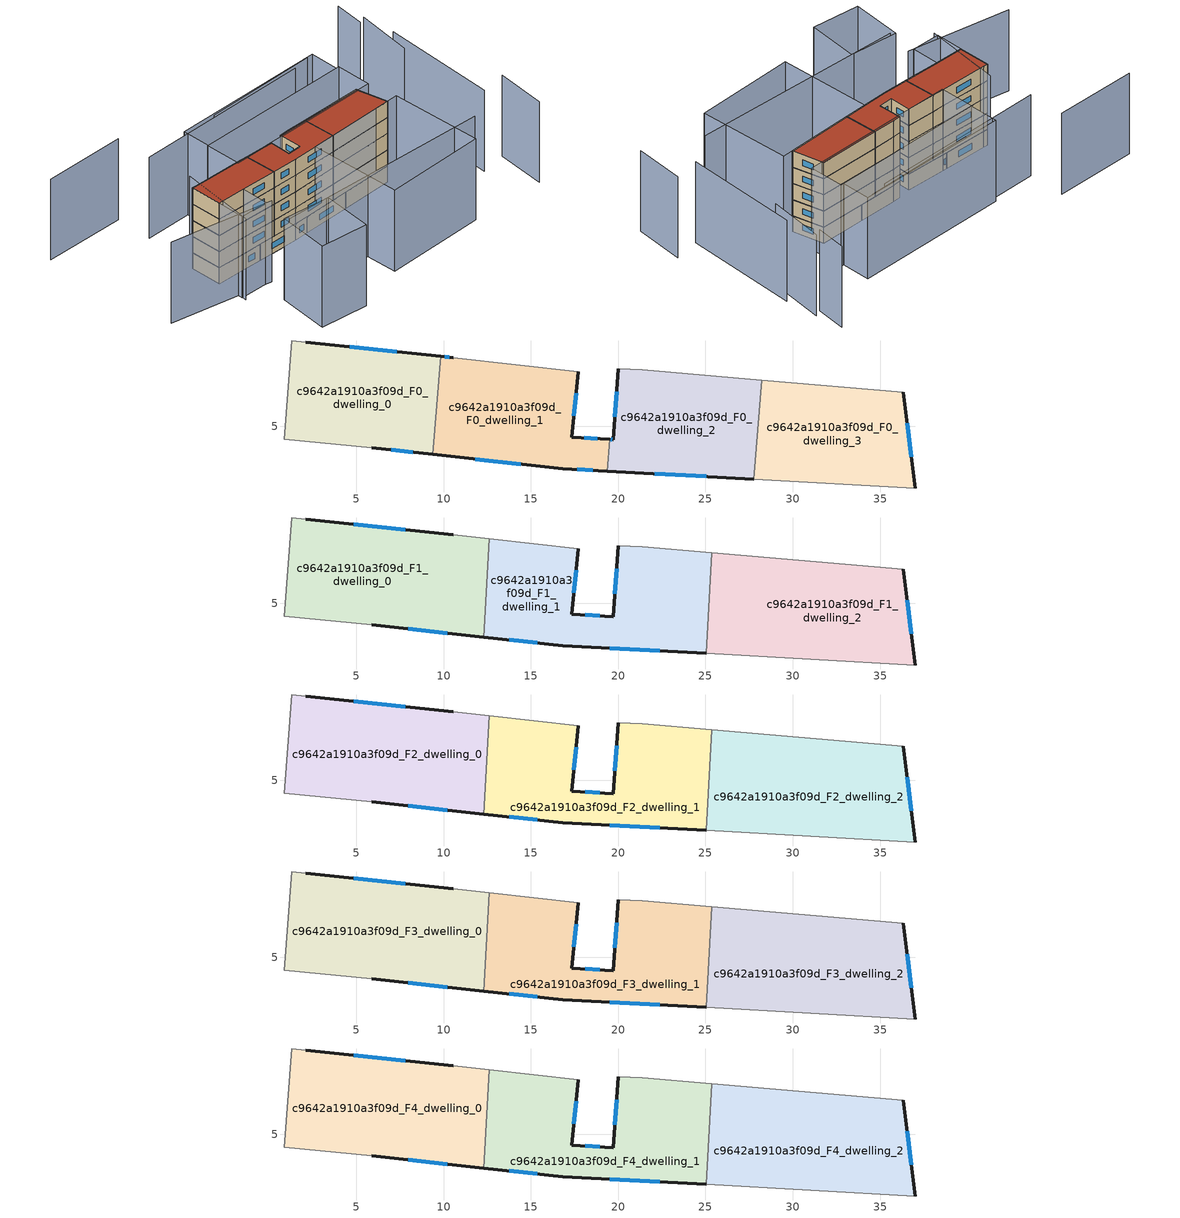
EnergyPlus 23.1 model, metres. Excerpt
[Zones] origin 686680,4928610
c9642a1910a3f09d_F0_dwelling_0
 floor ground (EU_floor_Construction): 9.38,3.39 9.84,9.01 2.11,9.82 1.3,9.89 0.87,4.27 5.87,3.78 z0
 wall outside (EU_wall_Construction): 9.38,3.39 5.87,3.78 / 2.11,9.82 9.84,9.01 z0:3
 wall adiabatic (EU_wall_Construction): 5.87,3.78 0.87,4.27 1.3,9.89 2.11,9.82 z0:3
 wall to c9642a1910a3f09d_F0_dwelling_1 (EU_wall_Construction): 9.84,9.01 9.38,3.39 z0:3
 window (EU_Window_Construction): 8.24,3.52 7.01,3.65 / 4.62,9.55 7.32,9.27 z0.98:2.02
c9642a1910a3f09d_F0_dwelling_1
 floor ground (EU_floor_Construction): 19.37,2.45 19.52,4.26 17.33,4.39 17.72,8.12 10.55,8.93 9.84,9.01 9.38,3.39 16.83,2.58 z0
 wall outside (EU_wall_Construction): 19.37,2.45 16.83,2.58 9.38,3.39 / 9.84,9.01 10.55,8.93 / 17.72,8.12 17.33,4.39 19.52,4.26 z0:3
 wall adiabatic (EU_wall_Construction): 10.55,8.93 17.72,8.12 z0:3
 wall to c9642a1910a3f09d_F0_dwelling_2 (EU_wall_Construction): 19.52,4.26 19.37,2.45 z0:3
 window (EU_Window_Construction): 18.04,4.35 18.81,4.3 / 18.54,2.49 17.66,2.54 / 14.41,2.85 11.8,3.13 / 10.07,8.98 10.32,8.96 / 17.59,6.91 17.46,5.61 z0.98:2.02
c9642a1910a3f09d_F0_dwelling_2
 floor ground (EU_floor_Construction): 27.77,1.98 28.24,7.66 21.38,8.25 19.99,8.3 19.73,4.24 19.52,4.26 19.37,2.45 z0
 wall outside (EU_wall_Construction): 27.77,1.98 19.37,2.45 / 19.52,4.26 19.73,4.24 19.99,8.3 z0:3
 wall adiabatic (EU_wall_Construction): 19.99,8.3 21.38,8.25 28.24,7.66 z0:3
 wall to c9642a1910a3f09d_F0_dwelling_3 (EU_wall_Construction): 28.24,7.66 27.77,1.98 z0:3
 window (EU_Window_Construction): 25.04,2.13 22.1,2.29 / 19.59,4.25 19.66,4.25 / 19.81,5.56 19.91,6.98 z0.98:2.02
c9642a1910a3f09d_F0_dwelling_3
 floor ground (EU_floor_Construction): 37.02,1.47 36.32,6.95 28.24,7.66 27.77,1.98 z0
 wall outside (EU_wall_Construction): 36.32,6.95 37.02,1.47 z0:3
 wall adiabatic (EU_wall_Construction): 28.24,7.66 36.32,6.95 / 37.02,1.47 27.77,1.98 z0:3
 window (EU_Window_Construction): 36.55,5.17 36.79,3.26 z0.98:2.02
c9642a1910a3f09d_F1_dwelling_0
 floor to c9642a1910a3f09d_F0_dwelling_0 (EU_floor_Construction): 9.38,3.39 9.84,9.01 2.11,9.82 1.3,9.89 0.87,4.27 5.87,3.78 z3
 floor to c9642a1910a3f09d_F0_dwelling_1 (EU_floor_Construction): 12.29,3.08 12.6,8.7 10.55,8.93 9.84,9.01 9.38,3.39 z3
 wall outside (EU_wall_Construction): 12.29,3.08 5.87,3.78 / 2.11,9.82 10.55,8.93 z3:6
 wall adiabatic (EU_wall_Construction): 5.87,3.78 0.87,4.27 1.3,9.89 2.11,9.82 / 10.55,8.93 12.6,8.7 z3:6
 wall to c9642a1910a3f09d_F1_dwelling_1 (EU_wall_Construction): 12.6,8.7 12.29,3.08 z3:6
 window (EU_Window_Construction): 10.2,3.3 7.96,3.55 / 4.85,9.53 7.81,9.22 z3.98:5.02
c9642a1910a3f09d_F1_dwelling_1
 floor to c9642a1910a3f09d_F0_dwelling_1 (EU_floor_Construction): 19.37,2.45 19.52,4.26 17.33,4.39 17.72,8.12 12.6,8.7 12.29,3.08 16.83,2.58 z3
 floor to c9642a1910a3f09d_F0_dwelling_2 (EU_floor_Construction): 25.05,2.13 25.37,7.91 21.38,8.25 19.99,8.3 19.73,4.24 19.52,4.26 19.37,2.45 z3
 wall outside (EU_wall_Construction): 25.05,2.13 16.83,2.58 12.29,3.08 / 17.72,8.12 17.33,4.39 19.73,4.24 19.99,8.3 z3:6
 wall adiabatic (EU_wall_Construction): 19.99,8.3 21.38,8.25 25.37,7.91 / 12.6,8.7 17.72,8.12 z3:6
 wall to c9642a1910a3f09d_F1_dwelling_2 (EU_wall_Construction): 25.37,7.91 25.05,2.13 z3:6
 window (EU_Window_Construction): 19.81,5.56 19.91,6.98 / 22.38,2.28 19.5,2.44 / 15.35,2.75 13.77,2.92 / 17.59,6.91 17.46,5.61 / 18.11,4.35 18.95,4.29 z3.98:5.02
c9642a1910a3f09d_F1_dwelling_2
 floor to c9642a1910a3f09d_F0_dwelling_2 (EU_floor_Construction): 27.77,1.98 28.24,7.66 25.37,7.91 25.05,2.13 z3
 floor to c9642a1910a3f09d_F0_dwelling_3 (EU_floor_Construction): 37.02,1.47 36.32,6.95 28.24,7.66 27.77,1.98 z3
 wall outside (EU_wall_Construction): 36.32,6.95 37.02,1.47 z3:6
 wall adiabatic (EU_wall_Construction): 25.37,7.91 36.32,6.95 / 37.02,1.47 25.05,2.13 z3:6
 window (EU_Window_Construction): 36.55,5.17 36.79,3.26 z3.98:5.02
c9642a1910a3f09d_F2_dwelling_0
 floor to c9642a1910a3f09d_F1_dwelling_0 (EU_floor_Construction): 12.29,3.08 12.6,8.7 10.55,8.93 2.11,9.82 1.3,9.89 0.87,4.27 5.87,3.78 z6
 wall outside (EU_wall_Construction): 12.29,3.08 5.87,3.78 / 2.11,9.82 10.55,8.93 z6:9
 wall adiabatic (EU_wall_Construction): 5.87,3.78 0.87,4.27 1.3,9.89 2.11,9.82 / 10.55,8.93 12.6,8.7 z6:9
 wall to c9642a1910a3f09d_F2_dwelling_1 (EU_wall_Construction): 12.6,8.7 12.29,3.08 z6:9
 window (EU_Window_Construction): 10.2,3.3 7.96,3.55 / 4.85,9.53 7.81,9.22 z6.98:8.02
c9642a1910a3f09d_F2_dwelling_1
 floor to c9642a1910a3f09d_F1_dwelling_1 (EU_floor_Construction): 25.05,2.13 25.37,7.91 21.38,8.25 19.99,8.3 19.73,4.24 17.33,4.39 17.72,8.12 12.6,8.7 12.29,3.08 16.83,2.58 z6
 wall outside (EU_wall_Construction): 25.05,2.13 16.83,2.58 12.29,3.08 / 17.72,8.12 17.33,4.39 19.73,4.24 19.99,8.3 z6:9
 wall adiabatic (EU_wall_Construction): 19.99,8.3 21.38,8.25 25.37,7.91 / 12.6,8.7 17.72,8.12 z6:9
 wall to c9642a1910a3f09d_F2_dwelling_2 (EU_wall_Construction): 25.37,7.91 25.05,2.13 z6:9
 window (EU_Window_Construction): 19.81,5.56 19.91,6.98 / 22.38,2.28 19.5,2.44 / 15.35,2.75 13.77,2.92 / 17.59,6.91 17.46,5.61 / 18.11,4.35 18.95,4.29 z6.98:8.02
c9642a1910a3f09d_F2_dwelling_2
 floor to c9642a1910a3f09d_F1_dwelling_2 (EU_floor_Construction): 37.02,1.47 36.32,6.95 25.37,7.91 25.05,2.13 z6
 wall outside (EU_wall_Construction): 36.32,6.95 37.02,1.47 z6:9
 wall adiabatic (EU_wall_Construction): 25.37,7.91 36.32,6.95 / 37.02,1.47 25.05,2.13 z6:9
 window (EU_Window_Construction): 36.55,5.17 36.79,3.26 z6.98:8.02
c9642a1910a3f09d_F3_dwelling_0
 floor to c9642a1910a3f09d_F2_dwelling_0 (EU_floor_Construction): 12.29,3.08 12.6,8.7 10.55,8.93 2.11,9.82 1.3,9.89 0.87,4.27 5.87,3.78 z9
 wall outside (EU_wall_Construction): 12.29,3.08 5.87,3.78 / 2.11,9.82 10.55,8.93 z9:12
 wall adiabatic (EU_wall_Construction): 5.87,3.78 0.87,4.27 1.3,9.89 2.11,9.82 / 10.55,8.93 12.6,8.7 z9:12
 wall to c9642a1910a3f09d_F3_dwelling_1 (EU_wall_Construction): 12.6,8.7 12.29,3.08 z9:12
 window (EU_Window_Construction): 10.2,3.3 7.96,3.55 / 4.85,9.53 7.81,9.22 z9.98:11.02
c9642a1910a3f09d_F3_dwelling_1
 floor to c9642a1910a3f09d_F2_dwelling_1 (EU_floor_Construction): 25.05,2.13 25.37,7.91 21.38,8.25 19.99,8.3 19.73,4.24 17.33,4.39 17.72,8.12 12.6,8.7 12.29,3.08 16.83,2.58 z9
 wall outside (EU_wall_Construction): 25.05,2.13 16.83,2.58 12.29,3.08 / 17.72,8.12 17.33,4.39 19.73,4.24 19.99,8.3 z9:12
 wall adiabatic (EU_wall_Construction): 19.99,8.3 21.38,8.25 25.37,7.91 / 12.6,8.7 17.72,8.12 z9:12
 wall to c9642a1910a3f09d_F3_dwelling_2 (EU_wall_Construction): 25.37,7.91 25.05,2.13 z9:12
 window (EU_Window_Construction): 19.81,5.56 19.91,6.98 / 22.38,2.28 19.5,2.44 / 15.35,2.75 13.77,2.92 / 17.59,6.91 17.46,5.61 / 18.11,4.35 18.95,4.29 z9.98:11.02
c9642a1910a3f09d_F3_dwelling_2
 floor to c9642a1910a3f09d_F2_dwelling_2 (EU_floor_Construction): 37.02,1.47 36.32,6.95 25.37,7.91 25.05,2.13 z9
 wall outside (EU_wall_Construction): 36.32,6.95 37.02,1.47 z9:12
 wall adiabatic (EU_wall_Construction): 25.37,7.91 36.32,6.95 / 37.02,1.47 25.05,2.13 z9:12
 window (EU_Window_Construction): 36.55,5.17 36.79,3.26 z9.98:11.02
c9642a1910a3f09d_F4_dwelling_0
 floor to c9642a1910a3f09d_F3_dwelling_0 (EU_floor_Construction): 12.29,3.08 12.6,8.7 10.55,8.93 2.11,9.82 1.3,9.89 0.87,4.27 5.87,3.78 z12
 wall outside (EU_wall_Construction): 12.29,3.08 5.87,3.78 / 2.11,9.82 10.55,8.93 z12:15
 wall adiabatic (EU_wall_Construction): 5.87,3.78 0.87,4.27 1.3,9.89 2.11,9.82 / 10.55,8.93 12.6,8.7 z12:15
 wall to c9642a1910a3f09d_F4_dwelling_1 (EU_wall_Construction): 12.6,8.7 12.29,3.08 z12:15
 window (EU_Window_Construction): 10.2,3.3 7.96,3.55 / 4.85,9.53 7.81,9.22 z12.98:14.02
 roof outside (EU_roof_Construction): 12.6,8.7 12.29,3.08 5.87,3.78 0.87,4.27 1.3,9.89 2.11,9.82 10.55,8.93 z15
c9642a1910a3f09d_F4_dwelling_1
 floor to c9642a1910a3f09d_F3_dwelling_1 (EU_floor_Construction): 25.05,2.13 25.37,7.91 21.38,8.25 19.99,8.3 19.73,4.24 17.33,4.39 17.72,8.12 12.6,8.7 12.29,3.08 16.83,2.58 z12
 wall outside (EU_wall_Construction): 25.05,2.13 16.83,2.58 12.29,3.08 / 17.72,8.12 17.33,4.39 19.73,4.24 19.99,8.3 z12:15
 wall adiabatic (EU_wall_Construction): 19.99,8.3 21.38,8.25 25.37,7.91 / 12.6,8.7 17.72,8.12 z12:15
 wall to c9642a1910a3f09d_F4_dwelling_2 (EU_wall_Construction): 25.37,7.91 25.05,2.13 z12:15
 window (EU_Window_Construction): 19.81,5.56 19.91,6.98 / 22.38,2.28 19.5,2.44 / 15.35,2.75 13.77,2.92 / 17.59,6.91 17.46,5.61 / 18.11,4.35 18.95,4.29 z12.98:14.02
 roof outside (EU_roof_Construction): 25.37,7.91 25.05,2.13 16.83,2.58 12.29,3.08 12.6,8.7 17.72,8.12 17.33,4.39 19.73,4.24 19.99,8.3 21.38,8.25 z15
c9642a1910a3f09d_F4_dwelling_2
 floor to c9642a1910a3f09d_F3_dwelling_2 (EU_floor_Construction): 37.02,1.47 36.32,6.95 25.37,7.91 25.05,2.13 z12
 wall outside (EU_wall_Construction): 36.32,6.95 37.02,1.47 z12:15
 wall adiabatic (EU_wall_Construction): 25.37,7.91 36.32,6.95 / 37.02,1.47 25.05,2.13 z12:15
 window (EU_Window_Construction): 36.55,5.17 36.79,3.26 z12.98:14.02
 roof outside (EU_roof_Construction): 36.32,6.95 37.02,1.47 25.05,2.13 25.37,7.91 z15
shading: 3.85,26.4 -10.49,27.64 / 48.35,-7.91 51.16,12.08 / 3.34,12.06 0.34,-1.27 / 49.93,17.49 50.96,22.67 / 37.81,17.78 17.67,19.18 / 34.66,17.47 3.15,19.84 / 4.53,-6.4 42.36,-11.02 / -11.4,3.51 6.37,-1.39 / 51.42,-16.08 53.02,-7.54 / 48.96,8.13 51.2,17.89 / 0.87,4.27 5.87,3.78 / 5.87,3.78 5.39,-1.09 / 5.39,-1.09 0.39,-0.59 / 0.39,-0.59 0.87,4.27 / 11.02,14.9 39.07,12.71 / 39.07,12.71 38.59,6.5 / 38.59,6.5 10.53,8.69 / 10.53,8.69 11.02,14.9 / 38.58,12.74 11.16,14.88 / 11.16,14.88 11.55,19.92 / 11.55,19.92 38.97,17.78 / 38.97,17.78 38.58,12.74 / 3.97,-5.78 12.4,-7.39 / 12.4,-7.39 10.72,-16.2 / 10.72,-16.2 2.3,-14.6 / 2.3,-14.6 3.97,-5.78 / 21.1,2.35 38.9,1.37 / 38.9,1.37 38.01,-14.85 / 38.01,-14.85 20.21,-13.87 / 20.21,-13.87 21.1,2.35 z0:15
[Building]
EU S2 Campaign: North Axis=0; Terrain=City; Solar Distribution=FullExterior
[Site:Location]
Bologna: Latitude=44.5; Longitude=11.25; Time Zone=1; Elevation=37
[SizingPeriod:WeatherFileDays]
AnnualSizingPeriod: Begin Month=1; Begin Day of Month=1; End Month=12; End Day of Month=31; Day of Week for Start Day=Monday; Use Weather File Daylight Saving Period=No; Use Weather File Rain and Snow Indicators=No
[MATERIAL]
EU_InternalMass_Material: Roughness=MediumRough; Thickness=0.1; Conductivity=1; Density=1800; Specific Heat=900; Thermal Absorptance=0.9; Solar Absorptance=0.7; Visible Absorptance=0.7
[MATERIAL:NOMASS] Roughness=MediumRough; Thermal Absorptance=0.9; Solar Absorptance=0.7; Visible Absorptance=0.7
Name | Thermal Resistance
EU_wall_NoMass | 0.905828
EU_roof_NoMass | 0.37593
EU_floor_NoMass | 0.67114
[WINDOWMATERIAL:SIMPLEGLAZINGSYSTEM]
EU_Window_SimpleGlazing: UFactor=4.52486; Solar Heat Gain Coefficient=0.85; Visible Transmittance=0.85
[CONSTRUCTION]
EU_wall_Construction: EU_wall_NoMass
EU_roof_Construction: EU_roof_NoMass
EU_floor_Construction: EU_floor_NoMass
EU_InternalMass_Construction: EU_InternalMass_Material
EU_Window_Construction: EU_Window_SimpleGlazing
[ZONE] Type=1; Multiplier=1; Ceiling Height=autocalculate; Floor Area=autocalculate; Part of Total Floor Area=Yes
Name | Volume
c9642a1910a3f09d_F0_dwelling_0 | 144.747
c9642a1910a3f09d_F1_dwelling_0 | 192.996
c9642a1910a3f09d_F2_dwelling_0; c9642a1910a3f09d_F3_dwelling_0; c9642a1910a3f09d_F4_dwelling_0 | 193
c9642a1910a3f09d_F0_dwelling_1 | 144.757
c9642a1910a3f09d_F1_dwelling_1; c9642a1910a3f09d_F2_dwelling_2; c9642a1910a3f09d_F3_dwelling_2; c9642a1910a3f09d_F4_dwelling_2 | 192.997
c9642a1910a3f09d_F2_dwelling_1; c9642a1910a3f09d_F3_dwelling_1; c9642a1910a3f09d_F4_dwelling_1 | 193.003
c9642a1910a3f09d_F0_dwelling_2 | 144.751
c9642a1910a3f09d_F1_dwelling_2 | 192.988
c9642a1910a3f09d_F0_dwelling_3 | 144.743
[INTERNALMASS] Construction=EU_InternalMass_Construction
Name | Zone or ZoneList | Surface Area
c9642a1910a3f09d_F0_dwelling_0_EU_InternalMass | c9642a1910a3f09d_F0_dwelling_0 | 48.2483
c9642a1910a3f09d_F0_dwelling_1_EU_InternalMass | c9642a1910a3f09d_F0_dwelling_1 | 48.2527
c9642a1910a3f09d_F0_dwelling_2_EU_InternalMass | c9642a1910a3f09d_F0_dwelling_2 | 48.2503
c9642a1910a3f09d_F0_dwelling_3_EU_InternalMass | c9642a1910a3f09d_F0_dwelling_3 | 48.2476
c9642a1910a3f09d_F1_dwelling_0_EU_InternalMass | c9642a1910a3f09d_F1_dwelling_0 | 64.3333
c9642a1910a3f09d_F1_dwelling_1_EU_InternalMass | c9642a1910a3f09d_F1_dwelling_1 | 64.3347
c9642a1910a3f09d_F1_dwelling_2_EU_InternalMass | c9642a1910a3f09d_F1_dwelling_2 | 64.3323
c9642a1910a3f09d_F2_dwelling_0_EU_InternalMass | c9642a1910a3f09d_F2_dwelling_0 | 64.3333
c9642a1910a3f09d_F2_dwelling_1_EU_InternalMass | c9642a1910a3f09d_F2_dwelling_1 | 64.3347
c9642a1910a3f09d_F2_dwelling_2_EU_InternalMass | c9642a1910a3f09d_F2_dwelling_2 | 64.3323
c9642a1910a3f09d_F3_dwelling_0_EU_InternalMass | c9642a1910a3f09d_F3_dwelling_0 | 64.3333
c9642a1910a3f09d_F3_dwelling_1_EU_InternalMass | c9642a1910a3f09d_F3_dwelling_1 | 64.3347
c9642a1910a3f09d_F3_dwelling_2_EU_InternalMass | c9642a1910a3f09d_F3_dwelling_2 | 64.3323
c9642a1910a3f09d_F4_dwelling_0_EU_InternalMass | c9642a1910a3f09d_F4_dwelling_0 | 64.3333
c9642a1910a3f09d_F4_dwelling_1_EU_InternalMass | c9642a1910a3f09d_F4_dwelling_1 | 64.3347
c9642a1910a3f09d_F4_dwelling_2_EU_InternalMass | c9642a1910a3f09d_F4_dwelling_2 | 64.3323
[OTHEREQUIPMENT] Fuel Type=Electricity; Design Level Calculation Method=Watts/Area; Power per Zone Floor Area=1; Fraction Latent=0; Fraction Radiant=0; Fraction Lost=0; Carbon Dioxide Generation Rate=0; EndUse Subcategory=EU_Step8_InternalGains
Name | Zone or ZoneList or Space or SpaceList | Schedule
EU_Step8_InternalGain_c9642a1910a3f09d_F0_dwelling_0_f000 | c9642a1910a3f09d_F0_dwelling_0 | EU_Step8_GainSchedule_c9642a1910a3f09d_F0_dwelling_0_f000
EU_Step8_InternalGain_c9642a1910a3f09d_F0_dwelling_1_f000 | c9642a1910a3f09d_F0_dwelling_1 | EU_Step8_GainSchedule_c9642a1910a3f09d_F0_dwelling_1_f000
EU_Step8_InternalGain_c9642a1910a3f09d_F0_dwelling_2_f000 | c9642a1910a3f09d_F0_dwelling_2 | EU_Step8_GainSchedule_c9642a1910a3f09d_F0_dwelling_2_f000
EU_Step8_InternalGain_c9642a1910a3f09d_F0_dwelling_3_f000 | c9642a1910a3f09d_F0_dwelling_3 | EU_Step8_GainSchedule_c9642a1910a3f09d_F0_dwelling_3_f000
EU_Step8_InternalGain_c9642a1910a3f09d_F1_dwelling_0_f000 | c9642a1910a3f09d_F1_dwelling_0 | EU_Step8_GainSchedule_c9642a1910a3f09d_F1_dwelling_0_f000
EU_Step8_InternalGain_c9642a1910a3f09d_F1_dwelling_1_f000 | c9642a1910a3f09d_F1_dwelling_1 | EU_Step8_GainSchedule_c9642a1910a3f09d_F1_dwelling_1_f000
EU_Step8_InternalGain_c9642a1910a3f09d_F1_dwelling_2_f000 | c9642a1910a3f09d_F1_dwelling_2 | EU_Step8_GainSchedule_c9642a1910a3f09d_F1_dwelling_2_f000
EU_Step8_InternalGain_c9642a1910a3f09d_F2_dwelling_0_f000 | c9642a1910a3f09d_F2_dwelling_0 | EU_Step8_GainSchedule_c9642a1910a3f09d_F2_dwelling_0_f000
EU_Step8_InternalGain_c9642a1910a3f09d_F2_dwelling_1_f000 | c9642a1910a3f09d_F2_dwelling_1 | EU_Step8_GainSchedule_c9642a1910a3f09d_F2_dwelling_1_f000
EU_Step8_InternalGain_c9642a1910a3f09d_F2_dwelling_2_f000 | c9642a1910a3f09d_F2_dwelling_2 | EU_Step8_GainSchedule_c9642a1910a3f09d_F2_dwelling_2_f000
EU_Step8_InternalGain_c9642a1910a3f09d_F3_dwelling_0_f000 | c9642a1910a3f09d_F3_dwelling_0 | EU_Step8_GainSchedule_c9642a1910a3f09d_F3_dwelling_0_f000
EU_Step8_InternalGain_c9642a1910a3f09d_F3_dwelling_1_f000 | c9642a1910a3f09d_F3_dwelling_1 | EU_Step8_GainSchedule_c9642a1910a3f09d_F3_dwelling_1_f000
EU_Step8_InternalGain_c9642a1910a3f09d_F3_dwelling_2_f000 | c9642a1910a3f09d_F3_dwelling_2 | EU_Step8_GainSchedule_c9642a1910a3f09d_F3_dwelling_2_f000
EU_Step8_InternalGain_c9642a1910a3f09d_F4_dwelling_0_f000 | c9642a1910a3f09d_F4_dwelling_0 | EU_Step8_GainSchedule_c9642a1910a3f09d_F4_dwelling_0_f000
EU_Step8_InternalGain_c9642a1910a3f09d_F4_dwelling_1_f000 | c9642a1910a3f09d_F4_dwelling_1 | EU_Step8_GainSchedule_c9642a1910a3f09d_F4_dwelling_1_f000
EU_Step8_InternalGain_c9642a1910a3f09d_F4_dwelling_2_f000 | c9642a1910a3f09d_F4_dwelling_2 | EU_Step8_GainSchedule_c9642a1910a3f09d_F4_dwelling_2_f000
[ZONEVENTILATION:DESIGNFLOWRATE] Schedule=EU_AlwaysOn; Design Flow Rate Calculation Method=AirChanges/Hour; Air Changes per Hour=0.73129; Ventilation Type=Natural; Fan Pressure Rise=0; Fan Total Efficiency=1; Constant Term Coefficient=1; Temperature Term Coefficient=0; Velocity Term Coefficient=0; Velocity Squared Term Coefficient=0; Minimum Indoor Temperature=-100; Maximum Indoor Temperature=100; Delta Temperature=-100; Minimum Outdoor Temperature=-100; Maximum Outdoor Temperature=100; Maximum Wind Speed=40
Name | Zone or ZoneList or Space or SpaceList
EU_ConstantAir_c9642a1910a3f09d_F0_dwelling_0 | c9642a1910a3f09d_F0_dwelling_0
EU_ConstantAir_c9642a1910a3f09d_F0_dwelling_1 | c9642a1910a3f09d_F0_dwelling_1
EU_ConstantAir_c9642a1910a3f09d_F0_dwelling_2 | c9642a1910a3f09d_F0_dwelling_2
EU_ConstantAir_c9642a1910a3f09d_F0_dwelling_3 | c9642a1910a3f09d_F0_dwelling_3
EU_ConstantAir_c9642a1910a3f09d_F1_dwelling_0 | c9642a1910a3f09d_F1_dwelling_0
EU_ConstantAir_c9642a1910a3f09d_F1_dwelling_1 | c9642a1910a3f09d_F1_dwelling_1
EU_ConstantAir_c9642a1910a3f09d_F1_dwelling_2 | c9642a1910a3f09d_F1_dwelling_2
EU_ConstantAir_c9642a1910a3f09d_F2_dwelling_0 | c9642a1910a3f09d_F2_dwelling_0
EU_ConstantAir_c9642a1910a3f09d_F2_dwelling_1 | c9642a1910a3f09d_F2_dwelling_1
EU_ConstantAir_c9642a1910a3f09d_F2_dwelling_2 | c9642a1910a3f09d_F2_dwelling_2
EU_ConstantAir_c9642a1910a3f09d_F3_dwelling_0 | c9642a1910a3f09d_F3_dwelling_0
EU_ConstantAir_c9642a1910a3f09d_F3_dwelling_1 | c9642a1910a3f09d_F3_dwelling_1
EU_ConstantAir_c9642a1910a3f09d_F3_dwelling_2 | c9642a1910a3f09d_F3_dwelling_2
EU_ConstantAir_c9642a1910a3f09d_F4_dwelling_0 | c9642a1910a3f09d_F4_dwelling_0
EU_ConstantAir_c9642a1910a3f09d_F4_dwelling_1 | c9642a1910a3f09d_F4_dwelling_1
EU_ConstantAir_c9642a1910a3f09d_F4_dwelling_2 | c9642a1910a3f09d_F4_dwelling_2
[HVACTEMPLATE:THERMOSTAT] Constant Heating Setpoint=20; Constant Cooling Setpoint=50
EU_HeatOnly_c9642a1910a3f09d_F0_dwelling_0; EU_HeatOnly_c9642a1910a3f09d_F0_dwelling_1; EU_HeatOnly_c9642a1910a3f09d_F0_dwelling_2; EU_HeatOnly_c9642a1910a3f09d_F0_dwelling_3; EU_HeatOnly_c9642a1910a3f09d_F1_dwelling_0; EU_HeatOnly_c9642a1910a3f09d_F1_dwelling_1; EU_HeatOnly_c9642a1910a3f09d_F1_dwelling_2; EU_HeatOnly_c9642a1910a3f09d_F2_dwelling_0; EU_HeatOnly_c9642a1910a3f09d_F2_dwelling_1; EU_HeatOnly_c9642a1910a3f09d_F2_dwelling_2; EU_HeatOnly_c9642a1910a3f09d_F3_dwelling_0; EU_HeatOnly_c9642a1910a3f09d_F3_dwelling_1; EU_HeatOnly_c9642a1910a3f09d_F3_dwelling_2; EU_HeatOnly_c9642a1910a3f09d_F4_dwelling_0; EU_HeatOnly_c9642a1910a3f09d_F4_dwelling_1; EU_HeatOnly_c9642a1910a3f09d_F4_dwelling_2
[HVACTEMPLATE:ZONE:IDEALLOADSAIRSYSTEM] System Availability Schedule=EU_AlwaysOn; Maximum Heating Supply Air Temperature=50; Minimum Cooling Supply Air Temperature=13; Maximum Heating Supply Air Humidity Ratio=0.0156; Minimum Cooling Supply Air Humidity Ratio=0.0077; Heating Limit=NoLimit; Cooling Limit=NoLimit; Heating Availability Schedule=EU_AlwaysOn; Cooling Availability Schedule=EU_CoolingOff; Dehumidification Control Type=ConstantSensibleHeatRatio; Cooling Sensible Heat Ratio=0.7; Dehumidification Setpoint=60; Humidification Control Type=None; Humidification Setpoint=30; Outdoor Air Method=None; Outdoor Air Flow Rate per Person=0.00944; Outdoor Air Flow Rate per Zone Floor Area=0; Outdoor Air Flow Rate per Zone=0; Demand Controlled Ventilation Type=None; Outdoor Air Economizer Type=NoEconomizer; Heat Recovery Type=None; Sensible Heat Recovery Effectiveness=0.7; Latent Heat Recovery Effectiveness=0.65
Name | Template Thermostat
c9642a1910a3f09d_F0_dwelling_0 | EU_HeatOnly_c9642a1910a3f09d_F0_dwelling_0
c9642a1910a3f09d_F0_dwelling_1 | EU_HeatOnly_c9642a1910a3f09d_F0_dwelling_1
c9642a1910a3f09d_F0_dwelling_2 | EU_HeatOnly_c9642a1910a3f09d_F0_dwelling_2
c9642a1910a3f09d_F0_dwelling_3 | EU_HeatOnly_c9642a1910a3f09d_F0_dwelling_3
c9642a1910a3f09d_F1_dwelling_0 | EU_HeatOnly_c9642a1910a3f09d_F1_dwelling_0
c9642a1910a3f09d_F1_dwelling_1 | EU_HeatOnly_c9642a1910a3f09d_F1_dwelling_1
c9642a1910a3f09d_F1_dwelling_2 | EU_HeatOnly_c9642a1910a3f09d_F1_dwelling_2
c9642a1910a3f09d_F2_dwelling_0 | EU_HeatOnly_c9642a1910a3f09d_F2_dwelling_0
c9642a1910a3f09d_F2_dwelling_1 | EU_HeatOnly_c9642a1910a3f09d_F2_dwelling_1
c9642a1910a3f09d_F2_dwelling_2 | EU_HeatOnly_c9642a1910a3f09d_F2_dwelling_2
c9642a1910a3f09d_F3_dwelling_0 | EU_HeatOnly_c9642a1910a3f09d_F3_dwelling_0
c9642a1910a3f09d_F3_dwelling_1 | EU_HeatOnly_c9642a1910a3f09d_F3_dwelling_1
c9642a1910a3f09d_F3_dwelling_2 | EU_HeatOnly_c9642a1910a3f09d_F3_dwelling_2
c9642a1910a3f09d_F4_dwelling_0 | EU_HeatOnly_c9642a1910a3f09d_F4_dwelling_0
c9642a1910a3f09d_F4_dwelling_1 | EU_HeatOnly_c9642a1910a3f09d_F4_dwelling_1
c9642a1910a3f09d_F4_dwelling_2 | EU_HeatOnly_c9642a1910a3f09d_F4_dwelling_2
[SIZING:ZONE] Zone Cooling Design Supply Air Temperature Input Method=SupplyAirTemperature; Zone Cooling Design Supply Air Temperature=13; Zone Heating Design Supply Air Temperature Input Method=SupplyAirTemperature; Zone Heating Design Supply Air Temperature=50; Zone Cooling Design Supply Air Humidity Ratio=0.008; Zone Heating Design Supply Air Humidity Ratio=0.008; Cooling Design Air Flow Method=DesignDay; Cooling Design Air Flow Rate=0; Cooling Minimum Air Flow per Zone Floor Area=0.000762; Cooling Minimum Air Flow=0; Cooling Minimum Air Flow Fraction=0.2; Heating Design Air Flow Method=DesignDay; Heating Design Air Flow Rate=0; Heating Maximum Air Flow per Zone Floor Area=0.002032; Heating Maximum Air Flow=0.141576; Heating Maximum Air Flow Fraction=0.3; Account for Dedicated Outdoor Air System=No; Dedicated Outdoor Air System Control Strategy=NeutralSupplyAir; Dedicated Outdoor Air Low Setpoint Temperature for Design=autosize; Dedicated Outdoor Air High Setpoint Temperature for Design=autosize; Zone Load Sizing Method=Sensible Load Only No Latent Load; Zone Latent Cooling Design Supply Air Humidity Ratio Input Method=HumidityRatioDifference; Zone Cooling Design Supply Air Humidity Ratio Difference=0.005; Zone Latent Heating Design Supply Air Humidity Ratio Input Method=HumidityRatioDifference; Zone Humidification Design Supply Air Humidity Ratio Difference=0.005
c9642a1910a3f09d_F0_dwelling_0; c9642a1910a3f09d_F0_dwelling_1; c9642a1910a3f09d_F0_dwelling_2; c9642a1910a3f09d_F0_dwelling_3; c9642a1910a3f09d_F1_dwelling_0; c9642a1910a3f09d_F1_dwelling_1; c9642a1910a3f09d_F1_dwelling_2; c9642a1910a3f09d_F2_dwelling_0; c9642a1910a3f09d_F2_dwelling_1; c9642a1910a3f09d_F2_dwelling_2; c9642a1910a3f09d_F3_dwelling_0; c9642a1910a3f09d_F3_dwelling_1; c9642a1910a3f09d_F3_dwelling_2; c9642a1910a3f09d_F4_dwelling_0; c9642a1910a3f09d_F4_dwelling_1; c9642a1910a3f09d_F4_dwelling_2
[SCHEDULE:CONSTANT]
Name | Hourly Value
EU_AlwaysOn | 1
EU_CoolingOff | 0
[SCHEDULE:FILE] Column Number=1; Rows to Skip at Top=0; Number of Hours of Data=8760; Column Separator=Comma; Interpolate to Timestep=No; Minutes per Item=60; Adjust Schedule for Daylight Savings=Yes
Name | File
EU_Step8_GainSchedule_c9642a1910a3f09d_F0_dwelling_0_f000 | ../../schedules/c9642a1910a3f09d/c9642a1910a3f09d_F0_dwelling_0_f000_gain.csv
EU_Step8_GainSchedule_c9642a1910a3f09d_F0_dwelling_1_f000 | ../../schedules/c9642a1910a3f09d/c9642a1910a3f09d_F0_dwelling_1_f000_gain.csv
EU_Step8_GainSchedule_c9642a1910a3f09d_F0_dwelling_2_f000 | ../../schedules/c9642a1910a3f09d/c9642a1910a3f09d_F0_dwelling_2_f000_gain.csv
EU_Step8_GainSchedule_c9642a1910a3f09d_F0_dwelling_3_f000 | ../../schedules/c9642a1910a3f09d/c9642a1910a3f09d_F0_dwelling_3_f000_gain.csv
EU_Step8_GainSchedule_c9642a1910a3f09d_F1_dwelling_0_f000 | ../../schedules/c9642a1910a3f09d/c9642a1910a3f09d_F1_dwelling_0_f000_gain.csv
EU_Step8_GainSchedule_c9642a1910a3f09d_F1_dwelling_1_f000 | ../../schedules/c9642a1910a3f09d/c9642a1910a3f09d_F1_dwelling_1_f000_gain.csv
EU_Step8_GainSchedule_c9642a1910a3f09d_F1_dwelling_2_f000 | ../../schedules/c9642a1910a3f09d/c9642a1910a3f09d_F1_dwelling_2_f000_gain.csv
EU_Step8_GainSchedule_c9642a1910a3f09d_F2_dwelling_0_f000 | ../../schedules/c9642a1910a3f09d/c9642a1910a3f09d_F2_dwelling_0_f000_gain.csv
EU_Step8_GainSchedule_c9642a1910a3f09d_F2_dwelling_1_f000 | ../../schedules/c9642a1910a3f09d/c9642a1910a3f09d_F2_dwelling_1_f000_gain.csv
EU_Step8_GainSchedule_c9642a1910a3f09d_F2_dwelling_2_f000 | ../../schedules/c9642a1910a3f09d/c9642a1910a3f09d_F2_dwelling_2_f000_gain.csv
EU_Step8_GainSchedule_c9642a1910a3f09d_F3_dwelling_0_f000 | ../../schedules/c9642a1910a3f09d/c9642a1910a3f09d_F3_dwelling_0_f000_gain.csv
EU_Step8_GainSchedule_c9642a1910a3f09d_F3_dwelling_1_f000 | ../../schedules/c9642a1910a3f09d/c9642a1910a3f09d_F3_dwelling_1_f000_gain.csv
EU_Step8_GainSchedule_c9642a1910a3f09d_F3_dwelling_2_f000 | ../../schedules/c9642a1910a3f09d/c9642a1910a3f09d_F3_dwelling_2_f000_gain.csv
EU_Step8_GainSchedule_c9642a1910a3f09d_F4_dwelling_0_f000 | ../../schedules/c9642a1910a3f09d/c9642a1910a3f09d_F4_dwelling_0_f000_gain.csv
EU_Step8_GainSchedule_c9642a1910a3f09d_F4_dwelling_1_f000 | ../../schedules/c9642a1910a3f09d/c9642a1910a3f09d_F4_dwelling_1_f000_gain.csv
EU_Step8_GainSchedule_c9642a1910a3f09d_F4_dwelling_2_f000 | ../../schedules/c9642a1910a3f09d/c9642a1910a3f09d_F4_dwelling_2_f000_gain.csv
